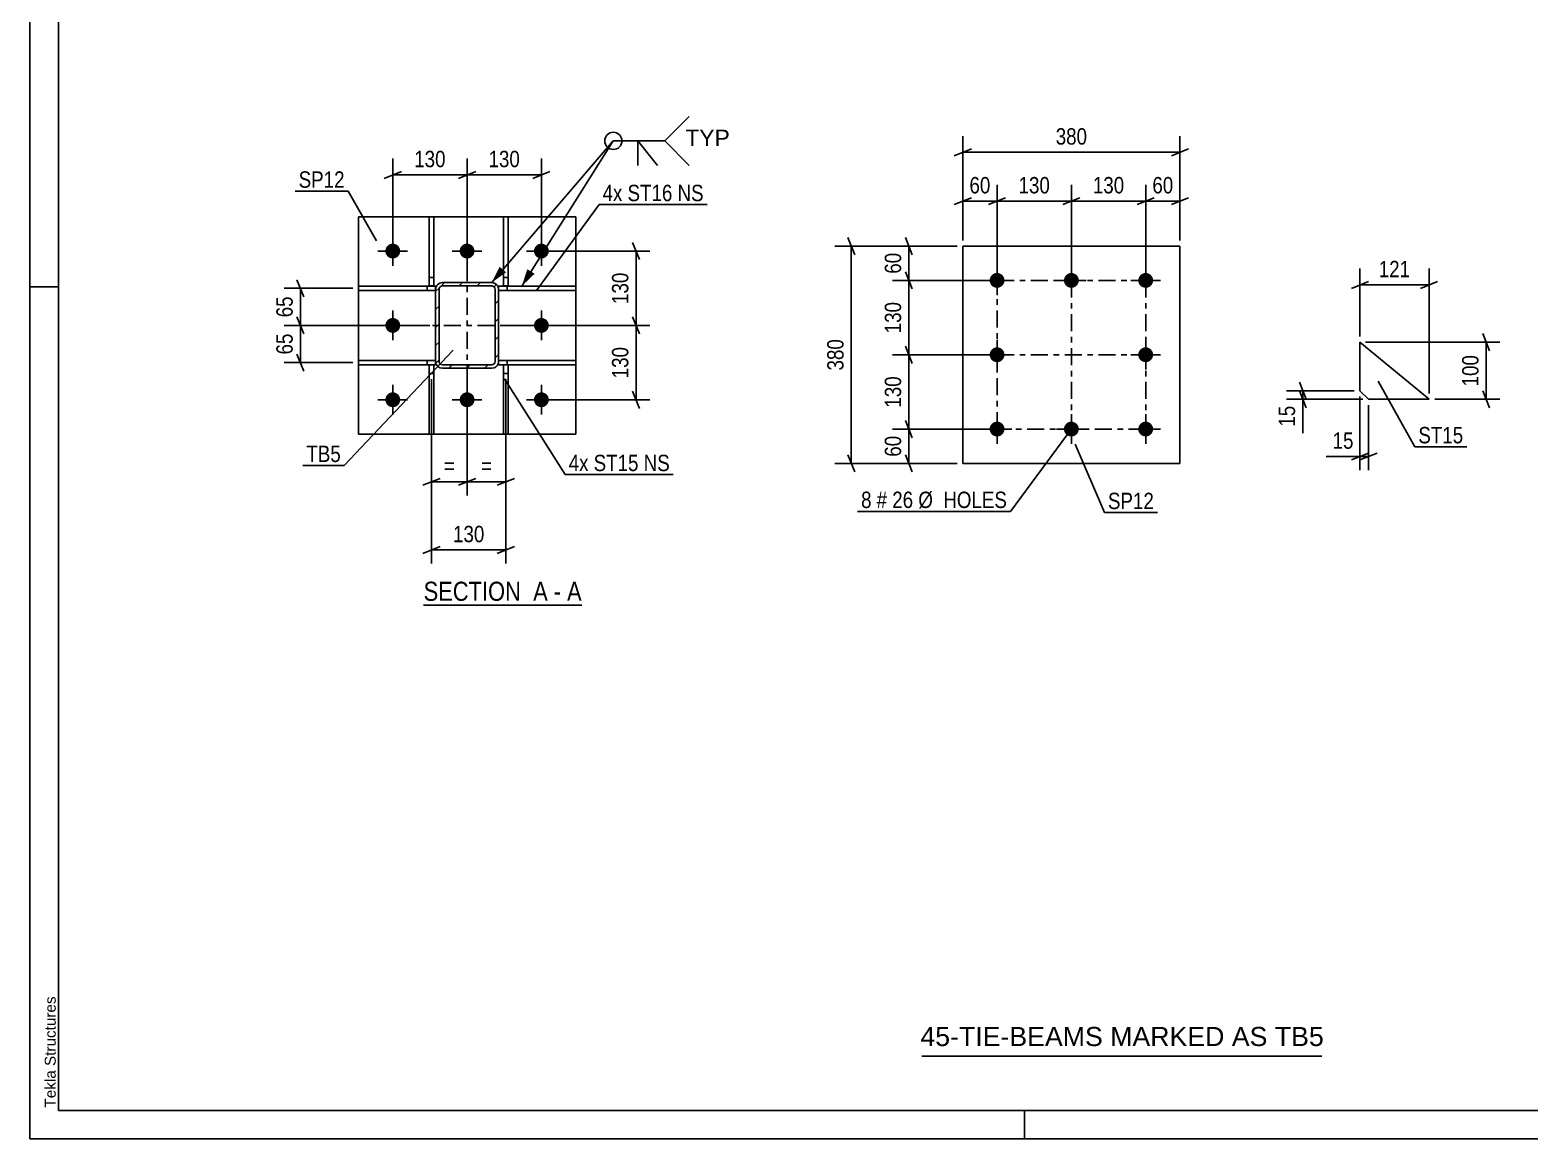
# Model space of a CAD drawing. Header units: millimetres. Extents: x 0 to 594, y 0 to 420.
# Drawn here: x 0 to 262.4, y 0 to 193.9 of the extents above; entities that cross this region are included whole.
import ezdxf

# ---------------------------------------------------------------- set-up
doc = ezdxf.new("R2010")
doc.units = ezdxf.units.MM
doc.linetypes.add('DXK_LINE_DOT2', pattern=[3.9198, 1.9599, -1.9599])
doc.linetypes.add('DXK_LINE_DOT3', pattern=[5.9187, 2.979, -0.9799, 0.9799, -0.9799])
doc.styles.add('Arial', font='ARIAL.TTF', dxfattribs={"height": 0.2})
doc.styles.add('Arial Narrow', font='ARIALN.TTF', dxfattribs={"height": 0.2})

# ---------------------------------------------------------------- blocks, each defined once
blk = doc.blocks.new('Unknown-490075096-1163')
at = {"color": 5, "linetype": 'Continuous'}
for p, q in [((0, 420), (0, 0)), ((5, 415), (5, 5)), ((5, 149), (0, 149)), ((5, 5), (589, 5)), ((174, 0), (174, 5)), ((0, 0), (594, 0))]:
    blk.add_line(p, q, dxfattribs=at)
at = {"color": 174, "linetype": 'Continuous', "style": 'Arial'}
blk.add_text('Tekla Structures', height=1.9102, rotation=90, dxfattribs=at).set_placement((4.5, 5.5))
blk = doc.blocks.new('Unknown-490075096-3462')
at = {"color": 7, "linetype": 'Continuous'}
blk.add_line((156, 14.5), (226, 14.5), dxfattribs=at)
at = {"color": 7, "style": 'Arial'}
blk.add_text('45-TIE-BEAMS MARKED AS TB5', height=3.3428, dxfattribs=at).set_placement((155.77, 16.25))
blk = doc.blocks.new('Unknown-490075096-13 - 1405')
at = {"color": 6, "linetype": 'Continuous'}
blk.add_line((68.87, 93.36), (96.52, 93.36), dxfattribs=at)
at = {"color": 0, "linetype": 'Continuous'}
blk.add_wipeout([(86.98, 94.11), (86.98, 97.61), (68.87, 97.61), (68.87, 94.11)], dxfattribs=at)
at = {"color": 7, "linetype": 'Continuous', "style": 'Arial Narrow'}
blk.add_text('SECTION ', height=3.34, dxfattribs=at).set_placement((68.87, 94.11))
at = {"color": 0, "linetype": 'Continuous'}
blk.add_wipeout([(90.58, 94.11), (90.58, 97.61), (88.03, 97.61), (88.03, 94.11)], dxfattribs=at)
blk.add_wipeout([(92.91, 94.11), (92.91, 97.61), (91.63, 97.61), (91.63, 94.11)], dxfattribs=at)
at = {"color": 7, "linetype": 'Continuous', "style": 'Arial Narrow'}
blk.add_text('A', height=3.34, dxfattribs=at).set_placement((88.03, 94.11))
at = {"color": 0, "linetype": 'Continuous'}
blk.add_wipeout([(96.52, 94.11), (96.52, 97.61), (93.96, 97.61), (93.96, 94.11)], dxfattribs=at)
at = {"color": 7, "linetype": 'Continuous', "style": 'Arial Narrow'}
for s, p in [('A', (93.96, 94.11)), ('-', (91.63, 94.11))]:
    blk.add_text(s, height=3.34, dxfattribs=at).set_placement(p)
blk = doc.blocks.new('Part-490075096-1482 - 1405')
at = {"color": 2, "linetype": 'Continuous'}
for p, q in [((81.97, 136.16), (95.47, 136.16)), ((81.97, 135.36), (81.97, 135.97)), ((82.85, 135.36), (81.97, 135.36)), ((95.47, 135.36), (83.65, 135.36)), ((95.47, 135.36), (95.47, 136.16))]:
    blk.add_line(p, q, dxfattribs=at)
at = {"color": 7, "linetype": 'DXK_LINE_DOT2'}
for p, q in [((81.97, 135.97), (81.97, 136.16)), ((83.65, 135.36), (82.85, 135.36)), ((83.47, 135.36), (83.47, 136.16))]:
    blk.add_line(p, q, dxfattribs=at)
blk = doc.blocks.new('Part-490075096-1492 - 1405')
at = {"color": 2, "linetype": 'Continuous'}
for p, q in [((81.97, 148.56), (81.97, 149.16)), ((81.97, 149.16), (95.47, 149.16)), ((81.97, 148.36), (95.47, 148.36)), ((95.47, 148.36), (95.47, 149.16))]:
    blk.add_line(p, q, dxfattribs=at)
at = {"color": 7, "linetype": 'DXK_LINE_DOT2'}
for p, q in [((81.97, 148.56), (81.97, 148.36)), ((83.47, 148.36), (83.47, 149.16))]:
    blk.add_line(p, q, dxfattribs=at)
blk = doc.blocks.new('Part-490075096-1497 - 1405')
at = {"color": 2, "linetype": 'Continuous'}
for p, q in [((57.47, 148.36), (57.47, 149.16)), ((57.47, 149.16), (70.97, 149.16)), ((57.47, 148.36), (70.97, 148.36)), ((70.97, 149.16), (70.97, 148.57))]:
    blk.add_line(p, q, dxfattribs=at)
at = {"color": 7, "linetype": 'DXK_LINE_DOT2'}
for p, q in [((69.47, 148.36), (69.47, 149.16)), ((70.97, 148.57), (70.97, 148.36))]:
    blk.add_line(p, q, dxfattribs=at)
blk = doc.blocks.new('Part-490075096-1433 - 1405')
at = {"color": 2, "linetype": 'Continuous'}
for p, q in [((95.47, 161.27), (57.47, 161.27)), ((57.47, 161.27), (57.47, 123.27)), ((95.47, 161.27), (95.47, 123.27)), ((95.47, 123.27), (57.47, 123.27))]:
    blk.add_line(p, q, dxfattribs=at)
blk = doc.blocks.new('Part-490075096-1448 - 1405')
at = {"linetype": 'Continuous'}
h = blk.add_hatch(dxfattribs=at)
h.set_pattern_fill('', scale=0.7, style=0, pattern_type=0)
h.set_pattern_definition([(45, (81.6155, 149.4146), (-1.57154, 1.57154), [])])
h.paths.add_polyline_path([(81.88, 149.03), (81.62, 149.41), (81.23, 149.67), (80.77, 149.77), (72.17, 149.77), (71.71, 149.67), (71.32, 149.41), (71.06, 149.03), (70.97, 148.57), (70.97, 135.97), (71.06, 135.51), (71.32, 135.12), (71.71, 134.86), (72.17, 134.77), (80.77, 134.77), (81.23, 134.86), (81.62, 135.12), (81.88, 135.51), (81.97, 135.97), (81.97, 148.57)])
h.paths.add_polyline_path([(81.37, 135.97), (81.32, 135.74), (81.19, 135.54), (81, 135.41), (80.77, 135.37), (72.17, 135.37), (71.94, 135.41), (71.74, 135.54), (71.61, 135.74), (71.57, 135.97), (71.57, 148.57), (71.61, 148.8), (71.74, 148.99), (71.94, 149.12), (72.17, 149.17), (80.77, 149.17), (81, 149.12), (81.19, 148.99), (81.32, 148.8), (81.37, 148.57)])
at = {"color": 7, "linetype": 'DXK_LINE_DOT3'}
for p, q in [((76.47, 132.27), (76.47, 152.27)), ((66.47, 142.27), (86.47, 142.27))]:
    blk.add_line(p, q, dxfattribs=at)
at = {"color": 7, "linetype": 'DXK_LINE_DOT2'}
for p, q in [((71.71, 149.67), (72.17, 149.77)), ((72.17, 149.77), (80.77, 149.77)), ((80.77, 149.77), (81.23, 149.67)), ((70.97, 148.57), (71.06, 149.03)), ((70.97, 148.57), (70.97, 135.97)), ((71.61, 148.8), (71.57, 148.57)), ((71.57, 135.97), (71.57, 148.57)), ((71.74, 148.99), (71.61, 148.8)), ((71.94, 149.12), (71.74, 148.99)), ((72.17, 149.17), (71.94, 149.12)), ((72.17, 149.17), (80.77, 149.17)), ((81, 149.12), (80.77, 149.17)), ((81.19, 148.99), (81, 149.12)), ((81.32, 148.8), (81.19, 148.99)), ((81.37, 148.57), (81.32, 148.8)), ((81.37, 135.97), (81.37, 148.57)), ((81.88, 149.03), (81.97, 148.57)), ((81.97, 148.57), (81.97, 135.97)), ((71.06, 135.51), (70.97, 135.97)), ((71.57, 135.97), (71.61, 135.74)), ((71.61, 135.74), (71.74, 135.54)), ((72.17, 134.77), (71.71, 134.86)), ((71.74, 135.54), (71.94, 135.41)), ((71.94, 135.41), (72.17, 135.37)), ((72.17, 135.37), (80.77, 135.37)), ((72.17, 134.77), (80.77, 134.77)), ((80.77, 135.37), (81, 135.41)), ((81.23, 134.86), (80.77, 134.77)), ((81, 135.41), (81.19, 135.54)), ((81.19, 135.54), (81.32, 135.74)), ((81.32, 135.74), (81.37, 135.97)), ((81.97, 135.97), (81.88, 135.51))]:
    blk.add_line(p, q, dxfattribs=at)
at = {"color": 2, "linetype": 'Continuous'}
for p, q in [((72.17, 149.77), (71.71, 149.67)), ((72.17, 149.77), (80.77, 149.77)), ((81.23, 149.67), (80.77, 149.77)), ((71.06, 149.03), (70.97, 148.57)), ((70.97, 135.97), (70.97, 148.57)), ((71.57, 148.57), (71.61, 148.8)), ((71.57, 135.97), (71.57, 148.57)), ((71.61, 148.8), (71.74, 148.99)), ((71.74, 148.99), (71.94, 149.12)), ((71.94, 149.12), (72.17, 149.17)), ((72.17, 149.17), (80.77, 149.17)), ((80.77, 149.17), (81, 149.12)), ((81, 149.12), (81.19, 148.99)), ((81.19, 148.99), (81.32, 148.8)), ((81.32, 148.8), (81.37, 148.57)), ((81.37, 135.97), (81.37, 148.57)), ((81.97, 148.57), (81.88, 149.03)), ((81.97, 135.97), (81.97, 148.57)), ((70.97, 135.97), (71.06, 135.51)), ((71.61, 135.74), (71.57, 135.97)), ((71.74, 135.54), (71.61, 135.74)), ((71.71, 134.86), (72.17, 134.77)), ((71.94, 135.41), (71.74, 135.54)), ((72.17, 135.37), (71.94, 135.41)), ((72.17, 135.37), (80.77, 135.37)), ((72.17, 134.77), (80.77, 134.77)), ((81, 135.41), (80.77, 135.37)), ((80.77, 134.77), (81.23, 134.86)), ((81.19, 135.54), (81, 135.41)), ((81.32, 135.74), (81.19, 135.54)), ((81.37, 135.97), (81.32, 135.74)), ((81.88, 135.51), (81.97, 135.97))]:
    blk.add_line(p, q, dxfattribs=at)
at = {"color": 7, "linetype": 'DXK_LINE_DOT2'}
for centre, start, end in [((72.17, 148.57), 112.5, 157.5), ((80.77, 148.57), 22.5, 67.5), ((72.17, 135.97), 202.5, 247.5), ((80.77, 135.97), 292.5, 337.5)]:
    blk.add_arc(centre, 1.2, start, end, dxfattribs=at)
at = {"color": 2, "linetype": 'Continuous'}
for centre, start, end in [((72.17, 148.57), 112.5, 157.5), ((80.77, 148.57), 22.5, 67.5), ((72.17, 135.97), 202.5, 247.5), ((80.77, 135.97), 292.5, 337.5)]:
    blk.add_arc(centre, 1.2, start, end, dxfattribs=at)
blk = doc.blocks.new('Part-490075096-1467 - 1405')
at = {"color": 2, "linetype": 'Continuous'}
for p, q in [((82.85, 149.17), (82.85, 161.26)), ((82.85, 161.26), (83.65, 161.26)), ((83.65, 161.26), (83.65, 149.17)), ((83.65, 149.17), (82.85, 149.17))]:
    blk.add_line(p, q, dxfattribs=at)
at = {"color": 7, "linetype": 'DXK_LINE_DOT2'}
blk.add_line((82.85, 150.67), (83.65, 150.67), dxfattribs=at)
blk = doc.blocks.new('Part-490075096-1487 - 1405')
at = {"color": 2, "linetype": 'Continuous'}
for p, q in [((57.47, 135.36), (57.47, 136.16)), ((57.47, 136.16), (70.97, 136.16)), ((57.47, 135.36), (69.85, 135.36)), ((70.97, 135.36), (70.65, 135.36)), ((70.97, 135.36), (70.97, 135.97))]:
    blk.add_line(p, q, dxfattribs=at)
at = {"color": 7, "linetype": 'DXK_LINE_DOT2'}
for p, q in [((69.47, 135.36), (69.47, 136.16)), ((70.65, 135.36), (69.85, 135.36)), ((70.97, 136.16), (70.97, 135.97))]:
    blk.add_line(p, q, dxfattribs=at)
blk = doc.blocks.new('Part-490075096-1503 - 1405')
at = {"color": 2, "linetype": 'Continuous'}
for p, q in [((69.85, 149.17), (69.85, 161.26)), ((69.85, 161.26), (70.65, 161.26)), ((70.65, 161.26), (70.65, 149.17)), ((69.85, 149.17), (70.65, 149.17))]:
    blk.add_line(p, q, dxfattribs=at)
at = {"color": 7, "linetype": 'DXK_LINE_DOT2'}
blk.add_line((69.85, 150.67), (70.65, 150.67), dxfattribs=at)
blk = doc.blocks.new('Bolt-490075096-1504 - 1405')
at = {"linetype": 'Continuous'}
for points in [[(62.17, 155.27, -1), (64.77, 155.27, -1)], [(75.17, 155.27, -1), (77.77, 155.27, -1)], [(88.17, 155.27, -1), (90.77, 155.27, -1)], [(62.17, 142.27, -1), (64.77, 142.27, -1)], [(88.17, 142.27, -1), (90.77, 142.27, -1)], [(62.17, 129.27, -1), (64.77, 129.27, -1)], [(75.17, 129.27, -1), (77.77, 129.27, -1)], [(88.17, 129.27, -1), (90.77, 129.27, -1)]]:
    blk.add_hatch(color=1, dxfattribs=at).paths.add_polyline_path(points)
at = {"color": 1, "linetype": 'Continuous'}
for p, q in [((63.47, 152.67), (63.47, 157.87)), ((76.47, 152.67), (76.47, 157.87)), ((89.47, 152.67), (89.47, 157.87)), ((60.87, 155.27), (66.07, 155.27)), ((73.87, 155.27), (79.07, 155.27)), ((86.87, 155.27), (92.07, 155.27)), ((63.47, 139.67), (63.47, 144.87)), ((89.47, 139.67), (89.47, 144.87)), ((60.87, 142.27), (66.07, 142.27)), ((86.87, 142.27), (92.07, 142.27)), ((63.47, 126.67), (63.47, 131.87)), ((76.47, 126.67), (76.47, 131.87)), ((89.47, 126.67), (89.47, 131.87)), ((60.87, 129.27), (66.07, 129.27)), ((73.87, 129.27), (79.07, 129.27)), ((86.87, 129.27), (92.07, 129.27))]:
    blk.add_line(p, q, dxfattribs=at)
blk = doc.blocks.new('Part-490075096-1511 - 1405')
at = {"color": 2, "linetype": 'Continuous'}
for p, q in [((69.85, 123.26), (69.85, 135.37)), ((69.85, 135.37), (70.65, 135.37)), ((70.65, 135.37), (70.65, 123.26)), ((70.65, 123.26), (69.85, 123.26))]:
    blk.add_line(p, q, dxfattribs=at)
at = {"color": 7, "linetype": 'DXK_LINE_DOT2'}
blk.add_line((69.85, 133.87), (70.65, 133.87), dxfattribs=at)
blk = doc.blocks.new('Part-490075096-1519 - 1405')
at = {"color": 2, "linetype": 'Continuous'}
for p, q in [((82.85, 123.26), (82.85, 135.37)), ((82.85, 135.37), (83.65, 135.37)), ((83.65, 135.37), (83.65, 123.26)), ((83.65, 123.26), (82.85, 123.26))]:
    blk.add_line(p, q, dxfattribs=at)
at = {"color": 7, "linetype": 'DXK_LINE_DOT2'}
blk.add_line((82.85, 133.87), (83.65, 133.87), dxfattribs=at)
blk = doc.blocks.new('Part-490075096-2124 - 2122')
at = {"color": 2, "linetype": 'Continuous'}
for p, q in [((201.19, 156.14), (163.19, 156.14)), ((163.19, 118.14), (163.19, 156.14)), ((201.19, 118.14), (201.19, 156.14)), ((201.19, 118.14), (163.19, 118.14))]:
    blk.add_line(p, q, dxfattribs=at)
blk = doc.blocks.new('Bolt-490075096-2125 - 2122')
at = {"linetype": 'Continuous'}
for points in [[(169.19, 151.44, -1), (169.19, 148.84, -1)], [(182.19, 151.44, -1), (182.19, 148.84, -1)], [(195.19, 151.44, -1), (195.19, 148.84, -1)], [(169.19, 138.44, -1), (169.19, 135.84, -1)], [(195.19, 138.44, -1), (195.19, 135.84, -1)], [(169.19, 125.44, -1), (169.19, 122.84, -1)], [(182.19, 125.44, -1), (182.19, 122.84, -1)], [(195.19, 125.44, -1), (195.19, 122.84, -1)]]:
    blk.add_hatch(color=1, dxfattribs=at).paths.add_polyline_path(points)
at = {"color": 1, "linetype": 'Continuous'}
for p, q in [((169.19, 152.74), (169.19, 147.54)), ((182.19, 152.74), (182.19, 147.54)), ((195.19, 152.74), (195.19, 147.54)), ((166.59, 150.14), (171.79, 150.14)), ((179.59, 150.14), (184.79, 150.14)), ((192.59, 150.14), (197.79, 150.14)), ((169.19, 139.74), (169.19, 134.54)), ((195.19, 139.74), (195.19, 134.54)), ((166.59, 137.14), (171.79, 137.14)), ((192.59, 137.14), (197.79, 137.14)), ((169.19, 126.74), (169.19, 121.54)), ((182.19, 126.74), (182.19, 121.54)), ((195.19, 126.74), (195.19, 121.54)), ((166.59, 124.14), (171.79, 124.14)), ((179.59, 124.14), (184.79, 124.14)), ((192.59, 124.14), (197.79, 124.14))]:
    blk.add_line(p, q, dxfattribs=at)
blk = doc.blocks.new('Part-490075096-1682 - 1676')
at = {"color": 2, "linetype": 'Continuous'}
for p, q in [((232.67, 139.35), (232.67, 130.85)), ((232.67, 139.35), (244.76, 129.35)), ((232.67, 130.85), (234.17, 129.35)), ((244.76, 129.35), (234.17, 129.35))]:
    blk.add_line(p, q, dxfattribs=at)
blk = doc.blocks.new('Rectangle-490075096-2213 - 2122')
at = {"color": 1, "linetype": 'DXK_LINE_DOT3'}
blk.add_lwpolyline([(169.19, 150.14), (195.19, 150.14), (195.19, 124.14), (169.19, 124.14), (169.19, 150.14)], close=True, dxfattribs=at)
blk = doc.blocks.new('Line-490075096-2206 - 2122')
at = {"color": 1, "linetype": 'DXK_LINE_DOT3'}
blk.add_line((169.19, 137.14), (195.19, 137.14), dxfattribs=at)
blk = doc.blocks.new('Line-490075096-2198 - 2122')
at = {"color": 1, "linetype": 'DXK_LINE_DOT3'}
blk.add_line((182.19, 150.14), (182.19, 124.14), dxfattribs=at)
blk = doc.blocks.new('StraightDimension-490075096-1573 - 1405')
at = {"color": 7, "linetype": 'Continuous'}
for p, q in [((69.97, 142.27), (44.46, 142.27)), ((46.71, 143.77), (47.91, 140.77)), ((47.31, 135.76), (47.31, 142.27)), ((47.91, 134.26), (46.71, 137.26)), ((56.47, 135.76), (44.46, 135.76))]:
    blk.add_line(p, q, dxfattribs=at)
at = {"color": 0}
blk.add_wipeout([(46.56, 141.44), (42.36, 141.44), (42.36, 136.59), (46.56, 136.59)], dxfattribs=at)
at = {"color": 3, "style": 'Arial Narrow'}
blk.add_text('65', height=2.863, rotation=90.0002, dxfattribs=at).set_placement((45.96, 137.19))
blk = doc.blocks.new('StraightDimension-490075096-1562 - 1405')
at = {"color": 7, "linetype": 'Continuous'}
for p, q in [((82.97, 142.27), (108.43, 142.27)), ((106.63, 140.77), (105.43, 143.77)), ((106.03, 129.27), (106.03, 142.27)), ((90.47, 129.27), (108.43, 129.27)), ((105.43, 130.77), (106.63, 127.77))]:
    blk.add_line(p, q, dxfattribs=at)
at = {"color": 0}
blk.add_wipeout([(105.28, 139.11), (101.08, 139.11), (101.08, 132.42), (105.28, 132.42)], dxfattribs=at)
at = {"color": 3, "style": 'Arial Narrow'}
blk.add_text('130', height=2.863, rotation=90.0002, dxfattribs=at).set_placement((104.68, 133.02))
blk = doc.blocks.new('StraightDimension-490075096-1522 - 1405')
at = {"color": 7, "linetype": 'Continuous'}
for p, q in [((76.47, 150.77), (76.47, 171.44)), ((89.47, 156.27), (89.47, 171.44)), ((77.97, 169.19), (74.97, 167.99)), ((76.47, 168.59), (89.47, 168.59)), ((87.97, 167.99), (90.97, 169.19))]:
    blk.add_line(p, q, dxfattribs=at)
at = {"color": 0}
blk.add_wipeout([(86.31, 169.34), (86.31, 173.54), (79.62, 173.54), (79.62, 169.34)], dxfattribs=at)
at = {"color": 3, "style": 'Arial Narrow'}
blk.add_text('130', height=2.863, dxfattribs=at).set_placement((80.22, 169.94))
blk = doc.blocks.new('StraightDimension-490075096-1537 - 1405')
at = {"color": 7, "linetype": 'Continuous'}
for p, q in [((63.47, 156.27), (63.47, 171.44)), ((76.47, 150.77), (76.47, 171.44)), ((64.97, 169.19), (61.97, 167.99)), ((63.47, 168.59), (76.47, 168.59)), ((74.97, 167.99), (77.97, 169.19))]:
    blk.add_line(p, q, dxfattribs=at)
at = {"color": 0}
blk.add_wipeout([(73.31, 169.34), (73.31, 173.54), (66.62, 173.54), (66.62, 169.34)], dxfattribs=at)
at = {"color": 3, "style": 'Arial Narrow'}
blk.add_text('130', height=2.863, dxfattribs=at).set_placement((67.22, 169.94))
blk = doc.blocks.new('StraightDimension-490075096-1547 - 1405')
at = {"color": 7, "linetype": 'Continuous'}
for p, q in [((90.47, 155.27), (108.43, 155.27)), ((106.63, 153.77), (105.43, 156.77)), ((106.03, 142.27), (106.03, 155.27)), ((82.97, 142.27), (108.43, 142.27)), ((105.43, 143.77), (106.63, 140.77))]:
    blk.add_line(p, q, dxfattribs=at)
at = {"color": 0}
blk.add_wipeout([(105.28, 152.11), (101.08, 152.11), (101.08, 145.42), (105.28, 145.42)], dxfattribs=at)
at = {"color": 3, "style": 'Arial Narrow'}
blk.add_text('130', height=2.863, rotation=90.0002, dxfattribs=at).set_placement((104.68, 146.02))
blk = doc.blocks.new('StraightDimension-490075096-1581 - 1405')
at = {"color": 7, "linetype": 'Continuous'}
for p, q in [((46.71, 150.26), (47.91, 147.26)), ((56.47, 148.76), (44.46, 148.76)), ((47.31, 142.27), (47.31, 148.76)), ((69.97, 142.27), (44.46, 142.27)), ((47.91, 140.77), (46.71, 143.77))]:
    blk.add_line(p, q, dxfattribs=at)
at = {"color": 0}
blk.add_wipeout([(46.56, 147.94), (42.36, 147.94), (42.36, 143.09), (46.56, 143.09)], dxfattribs=at)
at = {"color": 3, "style": 'Arial Narrow'}
blk.add_text('65', height=2.863, rotation=90.0002, dxfattribs=at).set_placement((45.96, 143.69))
blk = doc.blocks.new('StraightDimension-490075096-1588 - 1405')
at = {"color": 7, "linetype": 'Continuous'}
for p, q in [((76.47, 133.77), (76.47, 112.53)), ((83.25, 122.26), (83.25, 112.53)), ((74.97, 114.33), (77.97, 115.53)), ((84.75, 115.53), (81.75, 114.33)), ((76.47, 114.93), (83.25, 114.93))]:
    blk.add_line(p, q, dxfattribs=at)
at = {"color": 0}
blk.add_wipeout([(81.42, 115.68), (81.42, 119.88), (78.3, 119.88), (78.3, 115.68)], dxfattribs=at)
at = {"color": 3, "style": 'Arial Narrow'}
blk.add_text('=', height=2.86, dxfattribs=at).set_placement((78.9, 116.28))
blk = doc.blocks.new('StraightDimension-490075096-1595 - 1405')
at = {"color": 7, "linetype": 'Continuous'}
for p, q in [((76.47, 133.77), (76.47, 112.53)), ((70.25, 122.26), (70.25, 112.53)), ((68.75, 114.33), (71.75, 115.53)), ((77.97, 115.53), (74.97, 114.33)), ((70.25, 114.93), (76.47, 114.93))]:
    blk.add_line(p, q, dxfattribs=at)
at = {"color": 0}
blk.add_wipeout([(74.92, 115.68), (74.92, 119.88), (71.8, 119.88), (71.8, 115.68)], dxfattribs=at)
at = {"color": 3, "style": 'Arial Narrow'}
blk.add_text('=', height=2.86, dxfattribs=at).set_placement((72.4, 116.28))
blk = doc.blocks.new('StraightDimension-490075096-3395 - 1405')
at = {"color": 7, "linetype": 'Continuous'}
for p, q in [((70.25, 132.87), (70.25, 100.61)), ((83.25, 132.87), (83.25, 100.61)), ((71.75, 103.61), (68.75, 102.41)), ((70.25, 103.01), (83.25, 103.01)), ((81.75, 102.41), (84.75, 103.61))]:
    blk.add_line(p, q, dxfattribs=at)
at = {"color": 0}
blk.add_wipeout([(80.09, 103.76), (80.09, 107.96), (73.41, 107.96), (73.41, 103.76)], dxfattribs=at)
at = {"color": 3, "style": 'Arial Narrow'}
blk.add_text('130', height=2.863, dxfattribs=at).set_placement((74.01, 104.36))
blk = doc.blocks.new('StraightDimension-490075096-2188 - 2122')
at = {"color": 7, "linetype": 'Continuous'}
for p, q in [((144.28, 154.64), (143.08, 157.64)), ((162.19, 156.14), (140.83, 156.14)), ((143.68, 118.14), (143.68, 156.14)), ((162.19, 118.14), (140.83, 118.14)), ((143.08, 119.64), (144.28, 116.64))]:
    blk.add_line(p, q, dxfattribs=at)
at = {"color": 0}
blk.add_wipeout([(142.93, 140.48), (138.73, 140.48), (138.73, 133.79), (142.93, 133.79)], dxfattribs=at)
at = {"color": 3, "style": 'Arial Narrow'}
blk.add_text('380', height=2.863, rotation=90.0002, dxfattribs=at).set_placement((142.33, 134.39))
blk = doc.blocks.new('StraightDimension-490075096-2525 - 2122')
at = {"color": 7, "linetype": 'Continuous'}
for p, q in [((182.19, 151.14), (182.19, 166.86)), ((195.19, 151.14), (195.19, 166.86)), ((183.69, 164.61), (180.69, 163.41)), ((182.19, 164.01), (195.19, 164.01)), ((193.69, 163.41), (196.69, 164.61))]:
    blk.add_line(p, q, dxfattribs=at)
at = {"color": 0}
blk.add_wipeout([(192.04, 164.76), (192.04, 168.96), (185.35, 168.96), (185.35, 164.76)], dxfattribs=at)
at = {"color": 3, "style": 'Arial Narrow'}
blk.add_text('130', height=2.863, dxfattribs=at).set_placement((185.95, 165.36))
blk = doc.blocks.new('StraightDimension-490075096-2129 - 2122')
at = {"color": 7, "linetype": 'Continuous'}
for p, q in [((153.15, 157.64), (154.35, 154.64)), ((162.19, 156.14), (150.9, 156.14)), ((153.75, 150.14), (153.75, 156.14)), ((168.19, 150.14), (150.9, 150.14)), ((154.35, 148.64), (153.15, 151.64))]:
    blk.add_line(p, q, dxfattribs=at)
at = {"color": 0}
blk.add_wipeout([(153, 155.56), (148.8, 155.56), (148.8, 150.71), (153, 150.71)], dxfattribs=at)
at = {"color": 3, "style": 'Arial Narrow'}
blk.add_text('60', height=2.863, rotation=90.0002, dxfattribs=at).set_placement((152.4, 151.31))
blk = doc.blocks.new('StraightDimension-490075096-2141 - 2122')
at = {"color": 7, "linetype": 'Continuous'}
for p, q in [((168.19, 124.14), (150.9, 124.14)), ((153.15, 125.64), (154.35, 122.64)), ((153.75, 118.14), (153.75, 124.14)), ((162.19, 118.14), (150.9, 118.14)), ((154.35, 116.64), (153.15, 119.64))]:
    blk.add_line(p, q, dxfattribs=at)
at = {"color": 0}
blk.add_wipeout([(153, 123.56), (148.8, 123.56), (148.8, 118.71), (153, 118.71)], dxfattribs=at)
at = {"color": 3, "style": 'Arial Narrow'}
blk.add_text('60', height=2.863, rotation=90.0002, dxfattribs=at).set_placement((152.4, 119.31))
blk = doc.blocks.new('StraightDimension-490075096-2152 - 2122')
at = {"color": 7, "linetype": 'Continuous'}
for p, q in [((163.19, 157.14), (163.19, 175.39)), ((201.19, 157.14), (201.19, 175.39)), ((164.69, 173.14), (161.69, 171.94)), ((163.19, 172.54), (201.19, 172.54)), ((199.69, 171.94), (202.69, 173.14))]:
    blk.add_line(p, q, dxfattribs=at)
at = {"color": 0}
blk.add_wipeout([(185.54, 173.29), (185.54, 177.49), (178.85, 177.49), (178.85, 173.29)], dxfattribs=at)
at = {"color": 3, "style": 'Arial Narrow'}
blk.add_text('380', height=2.863, dxfattribs=at).set_placement((179.45, 173.89))
blk = doc.blocks.new('StraightDimension-490075096-2165 - 2122')
at = {"color": 7, "linetype": 'Continuous'}
for p, q in [((163.19, 157.14), (163.19, 166.86)), ((169.19, 151.14), (169.19, 166.86)), ((161.69, 163.41), (164.69, 164.61)), ((163.19, 164.01), (169.19, 164.01)), ((170.69, 164.61), (167.69, 163.41))]:
    blk.add_line(p, q, dxfattribs=at)
at = {"color": 0}
blk.add_wipeout([(168.62, 164.76), (168.62, 168.96), (163.76, 168.96), (163.76, 164.76)], dxfattribs=at)
at = {"color": 3, "style": 'Arial Narrow'}
blk.add_text('60', height=2.863, dxfattribs=at).set_placement((164.36, 165.36))
blk = doc.blocks.new('StraightDimension-490075096-2177 - 2122')
at = {"color": 7, "linetype": 'Continuous'}
for p, q in [((195.19, 151.14), (195.19, 166.86)), ((201.19, 157.14), (201.19, 166.86)), ((193.69, 163.41), (196.69, 164.61)), ((195.19, 164.01), (201.19, 164.01)), ((202.69, 164.61), (199.69, 163.41))]:
    blk.add_line(p, q, dxfattribs=at)
at = {"color": 0}
blk.add_wipeout([(200.62, 164.76), (200.62, 168.96), (195.76, 168.96), (195.76, 164.76)], dxfattribs=at)
at = {"color": 3, "style": 'Arial Narrow'}
blk.add_text('60', height=2.863, dxfattribs=at).set_placement((196.36, 165.36))
blk = doc.blocks.new('StraightDimension-490075096-2501 - 2122')
at = {"color": 7, "linetype": 'Continuous'}
for p, q in [((168.19, 137.14), (150.9, 137.14)), ((154.35, 135.64), (153.15, 138.64)), ((153.75, 124.14), (153.75, 137.14)), ((168.19, 124.14), (150.9, 124.14)), ((153.15, 125.64), (154.35, 122.64))]:
    blk.add_line(p, q, dxfattribs=at)
at = {"color": 0}
blk.add_wipeout([(153, 133.98), (148.8, 133.98), (148.8, 127.29), (153, 127.29)], dxfattribs=at)
at = {"color": 3, "style": 'Arial Narrow'}
blk.add_text('130', height=2.863, rotation=90.0002, dxfattribs=at).set_placement((152.4, 127.89))
blk = doc.blocks.new('StraightDimension-490075096-2503 - 2122')
at = {"color": 7, "linetype": 'Continuous'}
for p, q in [((168.19, 150.14), (150.9, 150.14)), ((154.35, 148.64), (153.15, 151.64)), ((153.75, 137.14), (153.75, 150.14)), ((168.19, 137.14), (150.9, 137.14)), ((153.15, 138.64), (154.35, 135.64))]:
    blk.add_line(p, q, dxfattribs=at)
at = {"color": 0}
blk.add_wipeout([(153, 146.98), (148.8, 146.98), (148.8, 140.29), (153, 140.29)], dxfattribs=at)
at = {"color": 3, "style": 'Arial Narrow'}
blk.add_text('130', height=2.863, rotation=90.0002, dxfattribs=at).set_placement((152.4, 140.89))
blk = doc.blocks.new('StraightDimension-490075096-2523 - 2122')
at = {"color": 7, "linetype": 'Continuous'}
for p, q in [((169.19, 151.14), (169.19, 166.86)), ((182.19, 151.14), (182.19, 166.86)), ((170.69, 164.61), (167.69, 163.41)), ((169.19, 164.01), (182.19, 164.01)), ((180.69, 163.41), (183.69, 164.61))]:
    blk.add_line(p, q, dxfattribs=at)
at = {"color": 0}
blk.add_wipeout([(179.04, 164.76), (179.04, 168.96), (172.35, 168.96), (172.35, 164.76)], dxfattribs=at)
at = {"color": 3, "style": 'Arial Narrow'}
blk.add_text('130', height=2.863, dxfattribs=at).set_placement((172.95, 165.36))
blk = doc.blocks.new('StraightDimension-490075096-1710 - 1676')
at = {"color": 7, "linetype": 'Continuous'}
for p, q in [((222.07, 132.35), (223.27, 129.35)), ((231.67, 130.85), (219.82, 130.85)), ((233.17, 129.35), (219.82, 129.35)), ((223.27, 127.85), (222.07, 130.85)), ((222.67, 129.35), (222.67, 130.85))]:
    blk.add_line(p, q, dxfattribs=at)
at = {"color": 0}
blk.add_wipeout([(221.92, 128.82), (217.72, 128.82), (217.72, 123.97), (221.92, 123.97)], dxfattribs=at)
at = {"color": 7, "linetype": 'Continuous'}
blk.add_line((222.67, 129.35), (222.67, 123.44), dxfattribs=at)
blk.add_line((222.67, 129.35), (222.67, 123.44), dxfattribs=at)
at = {"color": 3, "style": 'Arial Narrow'}
blk.add_text('15', height=2.863, rotation=90.0002, dxfattribs=at).set_placement((221.32, 124.57))
blk = doc.blocks.new('StraightDimension-490075096-1686 - 1676')
at = {"color": 7, "linetype": 'Continuous'}
for p, q in [((233.67, 139.35), (257.16, 139.35)), ((254.16, 140.85), (255.36, 137.85)), ((254.76, 129.35), (254.76, 139.35)), ((245.76, 129.35), (257.16, 129.35)), ((255.36, 127.85), (254.16, 130.85))]:
    blk.add_line(p, q, dxfattribs=at)
at = {"color": 0}
blk.add_wipeout([(254.01, 137.69), (249.81, 137.69), (249.81, 131.01), (254.01, 131.01)], dxfattribs=at)
at = {"color": 3, "style": 'Arial Narrow'}
blk.add_text('100', height=2.863, rotation=90.0002, dxfattribs=at).set_placement((253.41, 131.61))
blk = doc.blocks.new('StraightDimension-490075096-1721 - 1676')
at = {"color": 7, "linetype": 'Continuous'}
for p, q in [((231.17, 148.75), (234.17, 149.95)), ((232.67, 140.35), (232.67, 152.2)), ((246.26, 149.95), (243.26, 148.75)), ((244.76, 130.35), (244.76, 152.2)), ((232.67, 149.35), (244.76, 149.35))]:
    blk.add_line(p, q, dxfattribs=at)
at = {"color": 0}
blk.add_wipeout([(242.06, 150.1), (242.06, 154.3), (235.37, 154.3), (235.37, 150.1)], dxfattribs=at)
at = {"color": 3, "style": 'Arial Narrow'}
blk.add_text('121', height=2.863, dxfattribs=at).set_placement((235.97, 150.7))
blk = doc.blocks.new('StraightDimension-490075096-1697 - 1676')
at = {"color": 7, "linetype": 'Continuous'}
for p, q in [((232.67, 129.85), (232.67, 116.95)), ((234.17, 128.35), (234.17, 116.95)), ((231.17, 118.75), (234.17, 119.95)), ((235.67, 119.95), (232.67, 118.75)), ((232.67, 119.35), (234.17, 119.35))]:
    blk.add_line(p, q, dxfattribs=at)
at = {"color": 0}
blk.add_wipeout([(232.15, 120.1), (232.15, 124.3), (227.29, 124.3), (227.29, 120.1)], dxfattribs=at)
at = {"color": 7, "linetype": 'Continuous'}
blk.add_line((232.67, 119.35), (226.77, 119.35), dxfattribs=at)
blk.add_line((232.67, 119.35), (226.77, 119.35), dxfattribs=at)
at = {"color": 3, "style": 'Arial Narrow'}
blk.add_text('15', height=2.863, dxfattribs=at).set_placement((227.89, 120.7))
blk = doc.blocks.new('Mark-490075096-1428 - 1405')
at = {"color": 0}
blk.add_wipeout([(55.04, 166.35), (55.04, 169.35), (47, 169.35), (47, 166.35)], dxfattribs=at)
blk.add_wipeout([(55.04, 166.35), (55.04, 169.35), (47, 169.35), (47, 166.35)], dxfattribs=at)
at = {"color": 30, "linetype": 'Continuous'}
for p in [(46.4, 165.75), (60.64, 157.09)]:
    blk.add_line(p, (55.64, 165.75), dxfattribs=at)
at = {"color": 3, "style": 'Arial Narrow'}
blk.add_text('SP12', height=2.863, dxfattribs=at).set_placement((47, 166.35))
blk = doc.blocks.new('Mark-490075096-1444 - 1405')
at = {"color": 0}
blk.add_wipeout([(54.38, 118.38), (54.38, 121.38), (48.35, 121.38), (48.35, 118.38)], dxfattribs=at)
blk.add_wipeout([(54.38, 118.38), (54.38, 121.38), (48.35, 121.38), (48.35, 118.38)], dxfattribs=at)
at = {"color": 30, "linetype": 'Continuous'}
for p in [(74.06, 137.95), (47.75, 117.78)]:
    blk.add_line(p, (54.98, 117.78), dxfattribs=at)
at = {"color": 3, "style": 'Arial Narrow'}
blk.add_text('TB5', height=2.863, dxfattribs=at).set_placement((48.35, 118.38))
blk = doc.blocks.new('MarkSet-490075096-1624 - 1405')
at = {"color": 0}
blk.add_wipeout([(97.71, 116.79), (97.71, 119.79), (94.24, 119.79), (94.24, 116.79)], dxfattribs=at)
blk.add_wipeout([(97.71, 116.79), (97.71, 119.79), (94.24, 119.79), (94.24, 116.79)], dxfattribs=at)
at = {"color": 30, "linetype": 'Continuous'}
blk.add_line((83.04, 132.92), (93.64, 116.19), dxfattribs=at)
at = {"color": 0}
blk.add_wipeout([(106.47, 116.79), (106.47, 119.79), (98.61, 119.79), (98.61, 116.79)], dxfattribs=at)
blk.add_wipeout([(106.47, 116.79), (106.47, 119.79), (98.61, 119.79), (98.61, 116.79)], dxfattribs=at)
at = {"color": 3, "style": 'Arial Narrow'}
blk.add_text('4x', height=2.863, dxfattribs=at).set_placement((94.24, 116.79))
at = {"color": 0}
blk.add_wipeout([(111.93, 116.79), (111.93, 119.79), (107.37, 119.79), (107.37, 116.79)], dxfattribs=at)
blk.add_wipeout([(111.93, 116.79), (111.93, 119.79), (107.37, 119.79), (107.37, 116.79)], dxfattribs=at)
at = {"color": 30, "linetype": 'Continuous'}
blk.add_line((93.64, 116.19), (112.53, 116.19), dxfattribs=at)
at = {"color": 3, "style": 'Arial Narrow'}
for s, p in [('ST15', (98.61, 116.79)), ('NS', (107.37, 116.79))]:
    blk.add_text(s, height=2.863, dxfattribs=at).set_placement(p)
blk = doc.blocks.new('MarkSet-490075096-1654 - 1405')
at = {"color": 0}
blk.add_wipeout([(103.64, 164), (103.64, 167), (100.17, 167), (100.17, 164)], dxfattribs=at)
blk.add_wipeout([(103.64, 164), (103.64, 167), (100.17, 167), (100.17, 164)], dxfattribs=at)
at = {"color": 30, "linetype": 'Continuous'}
blk.add_line((88.6, 148.36), (99.57, 163.4), dxfattribs=at)
at = {"color": 0}
blk.add_wipeout([(112.39, 164), (112.39, 167), (104.54, 167), (104.54, 164)], dxfattribs=at)
blk.add_wipeout([(112.39, 164), (112.39, 167), (104.54, 167), (104.54, 164)], dxfattribs=at)
at = {"color": 3, "style": 'Arial Narrow'}
blk.add_text('4x', height=2.863, dxfattribs=at).set_placement((100.17, 164))
at = {"color": 0}
blk.add_wipeout([(117.86, 164), (117.86, 167), (113.29, 167), (113.29, 164)], dxfattribs=at)
blk.add_wipeout([(117.86, 164), (117.86, 167), (113.29, 167), (113.29, 164)], dxfattribs=at)
at = {"color": 30, "linetype": 'Continuous'}
blk.add_line((99.57, 163.4), (118.46, 163.4), dxfattribs=at)
at = {"color": 3, "style": 'Arial Narrow'}
for s, p in [('ST16', (104.54, 164)), ('NS', (113.29, 164))]:
    blk.add_text(s, height=2.863, dxfattribs=at).set_placement(p)
blk = doc.blocks.new('WeldMark-490075096-3283 - 1405')
at = {"linetype": 'Continuous'}
for points in [[(83.29, 151.55), (80.77, 149.77), (82.15, 152.53)], [(88.28, 151.3), (86.04, 149.16), (87.01, 152.1)]]:
    blk.add_hatch(color=30, dxfattribs=at).paths.add_polyline_path(points)
at = {"color": 30, "linetype": 'Continuous'}
for p, q in [((80.77, 149.77), (102.05, 174.54)), ((86.04, 149.16), (102.05, 174.54)), ((102.05, 174.54), (111.05, 174.54))]:
    blk.add_line(p, q, dxfattribs=at)
at = {"color": 3, "linetype": 'Continuous'}
for q in [(109.76, 170.26), (106.33, 170.26)]:
    blk.add_line((106.33, 174.54), q, dxfattribs=at)
for start, end in [(90, 270), (270, 90)]:
    blk.add_arc((102.05, 174.54), 1.5, start, end, dxfattribs=at)
at = {"color": 0, "linetype": 'Continuous'}
blk.add_wipeout([(122.42, 173.64), (122.42, 176.64), (114.65, 176.64), (114.65, 173.64)], dxfattribs=at)
blk.add_wipeout([(122.42, 173.64), (122.42, 176.64), (114.65, 176.64), (114.65, 173.64)], dxfattribs=at)
at = {"color": 3, "linetype": 'Continuous'}
for q in [(115.33, 178.83), (115.33, 170.26)]:
    blk.add_line((111.05, 174.54), q, dxfattribs=at)
at = {"color": 3, "linetype": 'Continuous', "style": 'Arial'}
blk.add_text('TYP', height=2.865, dxfattribs=at).set_placement((114.65, 173.64))
blk = doc.blocks.new('Mark-490075096-2597 - 2122')
at = {"color": 0}
blk.add_wipeout([(147.22, 110.34), (147.22, 113.34), (145.4, 113.34), (145.4, 110.34)], dxfattribs=at)
blk.add_wipeout([(147.22, 110.34), (147.22, 113.34), (145.4, 113.34), (145.4, 110.34)], dxfattribs=at)
blk.add_wipeout([(149.95, 110.34), (149.95, 113.34), (148.12, 113.34), (148.12, 110.34)], dxfattribs=at)
blk.add_wipeout([(149.95, 110.34), (149.95, 113.34), (148.12, 113.34), (148.12, 110.34)], dxfattribs=at)
at = {"color": 3, "style": 'Arial Narrow'}
blk.add_text('8', height=2.86, dxfattribs=at).set_placement((145.4, 110.34))
at = {"color": 0}
blk.add_wipeout([(154.51, 110.34), (154.51, 113.34), (150.85, 113.34), (150.85, 110.34)], dxfattribs=at)
blk.add_wipeout([(154.51, 110.34), (154.51, 113.34), (150.85, 113.34), (150.85, 110.34)], dxfattribs=at)
at = {"color": 3, "style": 'Arial Narrow'}
blk.add_text('#', height=2.86, dxfattribs=at).set_placement((148.12, 110.34))
at = {"color": 0}
blk.add_wipeout([(170.94, 110.34), (170.94, 113.34), (155.41, 113.34), (155.41, 110.34)], dxfattribs=at)
blk.add_wipeout([(170.94, 110.34), (170.94, 113.34), (155.41, 113.34), (155.41, 110.34)], dxfattribs=at)
at = {"color": 7, "linetype": 'Continuous'}
for p in [(182.39, 124.43), (144.8, 109.74)]:
    blk.add_line(p, (171.54, 109.74), dxfattribs=at)
at = {"color": 3, "style": 'Arial Narrow'}
for s, p in [('26', (150.85, 110.34)), ('Ø  HOLES', (155.41, 110.34))]:
    blk.add_text(s, height=2.863, dxfattribs=at).set_placement(p)
blk = doc.blocks.new('Mark-490075096-2665 - 2122')
at = {"color": 0}
blk.add_wipeout([(196.63, 110.15), (196.63, 113.15), (188.59, 113.15), (188.59, 110.15)], dxfattribs=at)
blk.add_wipeout([(196.63, 110.15), (196.63, 113.15), (188.59, 113.15), (188.59, 110.15)], dxfattribs=at)
at = {"color": 30, "linetype": 'Continuous'}
for p, q in [((182.87, 121.48), (187.99, 109.55)), ((187.99, 109.55), (197.23, 109.55))]:
    blk.add_line(p, q, dxfattribs=at)
at = {"color": 3, "style": 'Arial Narrow'}
blk.add_text('SP12', height=2.863, dxfattribs=at).set_placement((188.59, 110.15))
blk = doc.blocks.new('Mark-490075096-1678 - 1676')
at = {"color": 0}
blk.add_wipeout([(250.75, 121.65), (250.75, 124.65), (242.89, 124.65), (242.89, 121.65)], dxfattribs=at)
blk.add_wipeout([(250.75, 121.65), (250.75, 124.65), (242.89, 124.65), (242.89, 121.65)], dxfattribs=at)
at = {"color": 30, "linetype": 'Continuous'}
for p, q in [((235.88, 132.51), (242.29, 121.05)), ((242.29, 121.05), (251.35, 121.05))]:
    blk.add_line(p, q, dxfattribs=at)
at = {"color": 3, "style": 'Arial Narrow'}
blk.add_text('ST15', height=2.863, dxfattribs=at).set_placement((242.89, 121.65))

msp = doc.modelspace()

# ---------------------------------------------------------------- block references
for name in ['Unknown-490075096-1163', 'Part-490075096-1433 - 1405', 'Part-490075096-1503 - 1405', 'Part-490075096-1467 - 1405', 'Bolt-490075096-1504 - 1405', 'Part-490075096-2124 - 2122', 'Part-490075096-1448 - 1405', 'Bolt-490075096-2125 - 2122', 'Rectangle-490075096-2213 - 2122', 'Line-490075096-2198 - 2122', 'Part-490075096-1497 - 1405', 'Part-490075096-1492 - 1405', 'Part-490075096-1682 - 1676', 'Line-490075096-2206 - 2122', 'Part-490075096-1487 - 1405', 'Part-490075096-1511 - 1405', 'Part-490075096-1482 - 1405', 'Part-490075096-1519 - 1405', 'Unknown-490075096-3462']:
    msp.add_blockref(name, (0, 0))

# ---------------------------------------------------------------- next in the draw order: block references
for name in ['StraightDimension-490075096-1522 - 1405', 'Mark-490075096-1428 - 1405', 'StraightDimension-490075096-2525 - 2122', 'StraightDimension-490075096-2188 - 2122', 'StraightDimension-490075096-1573 - 1405', 'StraightDimension-490075096-1562 - 1405', 'StraightDimension-490075096-1710 - 1676', 'Unknown-490075096-13 - 1405']:
    msp.add_blockref(name, (0, 0))

# ---------------------------------------------------------------- next in the draw order: block references
for name in ['StraightDimension-490075096-1537 - 1405', 'StraightDimension-490075096-2129 - 2122', 'StraightDimension-490075096-1547 - 1405', 'StraightDimension-490075096-1686 - 1676', 'StraightDimension-490075096-1588 - 1405', 'StraightDimension-490075096-2141 - 2122']:
    msp.add_blockref(name, (0, 0))

# ---------------------------------------------------------------- next in the draw order: block references
for name in ['StraightDimension-490075096-2152 - 2122', 'MarkSet-490075096-1654 - 1405', 'StraightDimension-490075096-1721 - 1676', 'StraightDimension-490075096-1581 - 1405', 'StraightDimension-490075096-2501 - 2122', 'StraightDimension-490075096-1595 - 1405']:
    msp.add_blockref(name, (0, 0))

# ---------------------------------------------------------------- next in the draw order: block references
for name in ['WeldMark-490075096-3283 - 1405', 'StraightDimension-490075096-2165 - 2122', 'StraightDimension-490075096-2177 - 2122', 'StraightDimension-490075096-3395 - 1405', 'StraightDimension-490075096-1697 - 1676', 'Mark-490075096-2597 - 2122']:
    msp.add_blockref(name, (0, 0))

# ---------------------------------------------------------------- next in the draw order: block references
for name in ['StraightDimension-490075096-2503 - 2122', 'Mark-490075096-1444 - 1405', 'MarkSet-490075096-1624 - 1405', 'Mark-490075096-1678 - 1676', 'Mark-490075096-2665 - 2122']:
    msp.add_blockref(name, (0, 0))

# ---------------------------------------------------------------- next in the draw order: block references
msp.add_blockref('StraightDimension-490075096-2523 - 2122', (0, 0))

doc.saveas('drawing.dxf')
